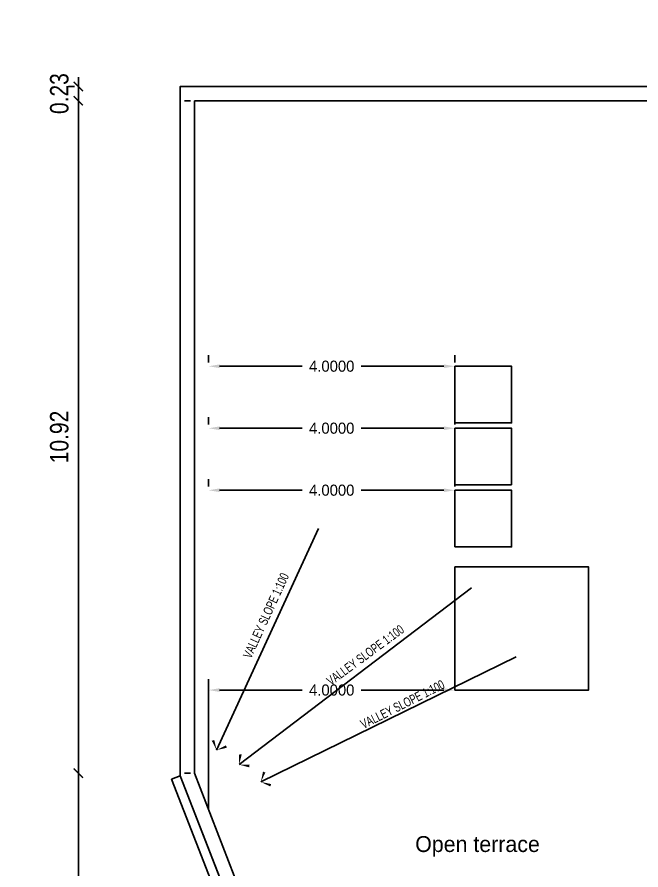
# Model space of a CAD drawing. Header units: metres. Extents: x 1422408 to 2267285, y 4015 to 80428.
# Drawn here: x 2267161.7 to 2267171.82, y 4055.43 to 4069.28 of the extents above; entities that cross this region are included whole.
import ezdxf

# ---------------------------------------------------------------- set-up
doc = ezdxf.new("R2010")
doc.units = ezdxf.units.M
doc.header["$LTSCALE"] = 3.5
doc.header["$MEASUREMENT"] = 0
doc.linetypes.add('DOT2', pattern=[0.125, 0, -0.125])
doc.layers.get('0').update_dxf_attribs({"linetype": 'CONTINUOUS'})
doc.layers.get('DEFPOINTS').update_dxf_attribs({"linetype": 'CONTINUOUS'})
for name, color, linetype in [('BLK_1_FLR_2_ROOF_AREA', 54, 'CONTINUOUS'), ('BLK_1_TERRACESERVICE_UTILITYDISTANCE', 1, 'CONTINUOUS'), ('DIM', 41, 'CONTINUOUS'), ('FURN', 35, 'CONTINUOUS'), ('ID', 3, 'CONTINUOUS'), ('SOLAR_PANEL', 3, 'CONTINUOUS'), ('SOLAR_WATER_HEATER', 1, 'CONTINUOUS'), ('TEXT1', 7, 'CONTINUOUS'), ('WALL', 125, 'CONTINUOUS')]:
    doc.layers.add(name, color=color, linetype=linetype)
doc.styles.add('DM', font='arial.ttf', dxfattribs={"width": 0.7, "height": 200})
doc.styles.add('ID', font='GOTHIC.TTF', dxfattribs={"width": 0.85})
doc.styles.add('J2', font='swissel.ttf', dxfattribs={"height": 4.75})
doc.dimstyles.new('1-100-ID', dxfattribs={"dimtxt": 0.3, "dimasz": 0.15, "dimexe": 0.1, "dimexo": 0.06, "dimgap": 0.15, "dimtad": 1, "dimzin": 3, "dimdsep": 46, "dimtxsty": 'ID', "dimblk": 'ARCHTICK', "dimcen": 0, "dimclrd": 252, "dimclre": 252, "dimclrt": 3, "dimadec": 0, "dimazin": 0, "dimtfac": 1, "dimtix": 1, "dimtmove": 2, "dimatfit": 3, "dimldrblk": 'OPEN90', "dimfxl": 0, "dimtolj": 1, "dimtzin": 0, "dimarcsym": 0})
doc.dimstyles.get("Standard").update_dxf_attribs({"dimtxt": 0.18, "dimasz": 0.18, "dimexe": 0.18, "dimexo": 0.0625, "dimgap": 0.09, "dimtad": 0, "dimtih": 1, "dimtoh": 1, "dimdec": 4, "dimzin": 0, "dimdsep": 46, "dimtxsty": 'Standard', "dimcen": 0.09, "dimadec": 0, "dimazin": 0, "dimtfac": 1, "dimtdec": 4, "dimtofl": 0, "dimtmove": 0, "dimatfit": 3, "dimfxl": 1, "dimtolj": 1, "dimtzin": 0, "dimarcsym": 0})

# ---------------------------------------------------------------- blocks, each defined once
blk = doc.blocks.new('_ArchTick')
at = {"color": 0, "linetype": 'ByBlock', "const_width": 0.15}
blk.add_lwpolyline([(-0.5, -0.5), (0.5, 0.5)], dxfattribs=at)
blk = doc.blocks.new('*D286')
at = {"layer": 'DEFPOINTS', "color": 0, "ltscale": 400, "transparency": 16777216}
for p in [(2267162.69, 4057.003), (2267164.573, 4057.003), (2267172.343, 4052.461)]:
    blk.add_point(p, dxfattribs=at)
at = {"layer": 'ID', "color": 252, "linetype": 'DOT2', "lineweight": -2, "ltscale": 400, "transparency": 16777216}
for p, q in [((2267164.513, 4057.003), (2267162.59, 4057.003)), ((2267172.283, 4052.461), (2267162.59, 4052.461))]:
    blk.add_line(p, q, dxfattribs=at)
at = {"layer": 'ID', "color": 252, "lineweight": -2, "ltscale": 400, "transparency": 16777216}
blk.add_line((2267162.69, 4052.461), (2267162.69, 4057.003), dxfattribs=at)
at = {"layer": 'ID', "color": 252, "lineweight": -2, "ltscale": 400, "transparency": 16777216, "xscale": 0.15, "yscale": 0.15, "zscale": 0.15}
for p, rotation in [((2267162.69, 4057.003), 90), ((2267162.69, 4052.461), 270)]:
    blk.add_blockref('_ArchTick', p, dxfattribs=dict(at, rotation=rotation))
at = {"layer": 'ID', "color": 3, "ltscale": 400, "transparency": 16777216, "insert": (2267162.382, 4054.732), "char_height": 0.3, "attachment_point": 5, "rotation": 90, "style": 'ID'}
blk.add_mtext('\\A1;4.54', dxfattribs=at)
blk = doc.blocks.new('_Open90')
at = {"color": 0, "linetype": 'ByBlock', "lineweight": -2}
for p, q in [((0, 0), (-1, 0)), ((-0.5, 0.5), (0, 0)), ((0, 0), (-0.5, -0.5))]:
    blk.add_line(p, q, dxfattribs=at)
blk = doc.blocks.new('*D287')
at = {"layer": 'DEFPOINTS', "color": 0, "ltscale": 400, "transparency": 16777216}
for p in [(2267162.69, 4067.926), (2267164.573, 4067.926), (2267164.573, 4057.003)]:
    blk.add_point(p, dxfattribs=at)
at = {"layer": 'ID', "color": 252, "linetype": 'DOT2', "lineweight": -2, "ltscale": 400, "transparency": 16777216}
for p, q in [((2267164.513, 4067.926), (2267162.59, 4067.926)), ((2267164.513, 4057.003), (2267162.59, 4057.003))]:
    blk.add_line(p, q, dxfattribs=at)
at = {"layer": 'ID', "color": 252, "lineweight": -2, "ltscale": 400, "transparency": 16777216}
blk.add_line((2267162.69, 4057.003), (2267162.69, 4067.926), dxfattribs=at)
at = {"layer": 'ID', "color": 252, "lineweight": -2, "ltscale": 400, "transparency": 16777216, "xscale": 0.15, "yscale": 0.15, "zscale": 0.15}
for p, rotation in [((2267162.69, 4067.926), 90), ((2267162.69, 4057.003), 270)]:
    blk.add_blockref('_ArchTick', p, dxfattribs=dict(at, rotation=rotation))
at = {"layer": 'ID', "color": 3, "ltscale": 400, "transparency": 16777216, "insert": (2267162.382, 4062.464), "char_height": 0.3, "attachment_point": 5, "rotation": 90, "style": 'ID'}
blk.add_mtext('\\A1;10.92', dxfattribs=at)
blk = doc.blocks.new('*D288')
at = {"layer": 'DEFPOINTS', "color": 0, "ltscale": 400, "transparency": 16777216}
for p in [(2267162.69, 4068.156), (2267170.843, 4068.156), (2267170.843, 4067.926)]:
    blk.add_point(p, dxfattribs=at)
at = {"layer": 'ID', "color": 252, "lineweight": -2, "ltscale": 400, "transparency": 16777216}
for p, q in [((2267162.69, 4068.156), (2267162.69, 4068.306)), ((2267162.69, 4067.926), (2267162.69, 4068.156)), ((2267162.69, 4067.926), (2267162.69, 4067.776))]:
    blk.add_line(p, q, dxfattribs=at)
at = {"layer": 'ID', "color": 252, "linetype": 'DOT2', "lineweight": -2, "ltscale": 400, "transparency": 16777216}
for p, q in [((2267170.783, 4068.156), (2267162.59, 4068.156)), ((2267170.783, 4067.926), (2267162.59, 4067.926))]:
    blk.add_line(p, q, dxfattribs=at)
at = {"layer": 'ID', "color": 252, "lineweight": -2, "ltscale": 400, "transparency": 16777216, "xscale": 0.15, "yscale": 0.15, "zscale": 0.15}
for p, rotation in [((2267162.69, 4068.156), 270), ((2267162.69, 4067.926), 90)]:
    blk.add_blockref('_ArchTick', p, dxfattribs=dict(at, rotation=rotation))
at = {"layer": 'ID', "color": 3, "ltscale": 400, "transparency": 16777216, "insert": (2267162.382, 4068.041), "char_height": 0.3, "attachment_point": 5, "rotation": 90, "style": 'ID'}
blk.add_mtext('\\A1;0.23', dxfattribs=at)
blk = doc.blocks.new('*D299')
at = {"layer": 'DEFPOINTS', "color": 0, "ltscale": 400, "transparency": 16777216}
for p in [(2267172.343, 4072.064), (2267164.573, 4069.499), (2267172.343, 4067.706)]:
    blk.add_point(p, dxfattribs=at)
at = {"layer": 'ID', "color": 252, "linetype": 'DOT2', "lineweight": -2, "ltscale": 400, "transparency": 16777216}
for p, q in [((2267164.573, 4069.559), (2267164.573, 4072.164)), ((2267172.343, 4067.766), (2267172.343, 4072.164))]:
    blk.add_line(p, q, dxfattribs=at)
at = {"layer": 'ID', "color": 252, "lineweight": -2, "ltscale": 400, "transparency": 16777216}
blk.add_line((2267164.573, 4072.064), (2267172.343, 4072.064), dxfattribs=at)
at = {"layer": 'ID', "color": 252, "lineweight": -2, "ltscale": 400, "transparency": 16777216, "xscale": 0.15, "yscale": 0.15, "zscale": 0.15, "rotation": 180}
blk.add_blockref('_ArchTick', (2267164.573, 4072.064), dxfattribs=at)
at = {"layer": 'ID', "color": 252, "lineweight": -2, "ltscale": 400, "transparency": 16777216, "xscale": 0.15, "yscale": 0.15, "zscale": 0.15}
blk.add_blockref('_ArchTick', (2267172.343, 4072.064), dxfattribs=at)
at = {"layer": 'ID', "color": 3, "ltscale": 400, "transparency": 16777216, "insert": (2267168.458, 4072.367), "char_height": 0.3, "attachment_point": 5, "style": 'ID'}
blk.add_mtext('\\A1;7.77', dxfattribs=at)
blk = doc.blocks.new('ARROW2')
at = {"layer": 'FURN'}
for points in [[(0, 0, 0, 1.41, 0), (-3.98, 3.98, 1.41, 1.41, 0)], [(0, 0, 0, 1.41, 0), (3.98, 3.98, 1.41, 1.41, 0)]]:
    blk.add_lwpolyline(points, format="xyseb", dxfattribs=at)
blk = doc.blocks.new('*D171')
at = {"layer": 'DEFPOINTS', "color": 0, "ltscale": 400, "transparency": 16777216}
for p in [(2267162.69, 4068.156), (2267161.322, 4052.231), (2267162.69, 4052.231)]:
    blk.add_point(p, dxfattribs=at)
at = {"layer": 'ID', "color": 252, "linetype": 'DOT2', "lineweight": -2, "ltscale": 400, "transparency": 16777216}
for p, q in [((2267162.63, 4068.156), (2267161.222, 4068.156)), ((2267162.63, 4052.231), (2267161.222, 4052.231))]:
    blk.add_line(p, q, dxfattribs=at)
at = {"layer": 'ID', "color": 252, "lineweight": -2, "ltscale": 400, "transparency": 16777216}
blk.add_line((2267161.322, 4068.156), (2267161.322, 4052.231), dxfattribs=at)
at = {"layer": 'ID', "color": 252, "lineweight": -2, "ltscale": 400, "transparency": 16777216, "xscale": 0.15, "yscale": 0.15, "zscale": 0.15}
for p, rotation in [((2267161.322, 4068.156), 90), ((2267161.322, 4052.231), 270)]:
    blk.add_blockref('_ArchTick', p, dxfattribs=dict(at, rotation=rotation))
at = {"layer": 'ID', "color": 3, "ltscale": 400, "transparency": 16777216, "insert": (2267161.014, 4060.194), "char_height": 0.3, "attachment_point": 5, "rotation": 90, "style": 'ID'}
blk.add_mtext('\\A1;15.93', dxfattribs=at)
blk = doc.blocks.new('*D306')
at = {"layer": 'DEFPOINTS', "color": 0, "transparency": 16777216}
for p in [(2267164.803, 4063.613), (2267164.803, 4063.613), (2267168.803, 4063.613)]:
    blk.add_point(p, dxfattribs=at)
at = {"layer": 'SOLAR_WATER_HEATER', "color": 0, "lineweight": -2, "transparency": 16777216}
for p, q in [((2267164.803, 4063.675), (2267164.803, 4063.793)), ((2267168.803, 4063.675), (2267168.803, 4063.793)), ((2267164.983, 4063.613), (2267166.323, 4063.613)), ((2267168.623, 4063.613), (2267167.283, 4063.613))]:
    blk.add_line(p, q, dxfattribs=at)
at = {"layer": 'SOLAR_WATER_HEATER', "color": 0, "transparency": 16777216}
for points in [[(2267164.983, 4063.643), (2267164.983, 4063.583), (2267164.803, 4063.613)], [(2267168.623, 4063.643), (2267168.623, 4063.583), (2267168.803, 4063.613)]]:
    blk.add_solid(points, dxfattribs=at)
at = {"layer": 'SOLAR_WATER_HEATER', "color": 0, "transparency": 16777216, "insert": (2267166.803, 4063.613), "char_height": 0.18, "attachment_point": 5}
blk.add_mtext('\\A1;4.0000', dxfattribs=at)
blk = doc.blocks.new('*D307')
at = {"layer": 'DEFPOINTS', "color": 0, "transparency": 16777216}
for p in [(2267164.803, 4062.606), (2267164.803, 4062.606), (2267168.803, 4062.606)]:
    blk.add_point(p, dxfattribs=at)
at = {"layer": 'SOLAR_WATER_HEATER', "color": 0, "lineweight": -2, "transparency": 16777216}
for p, q in [((2267164.803, 4062.668), (2267164.803, 4062.786)), ((2267168.803, 4062.668), (2267168.803, 4062.786)), ((2267164.983, 4062.606), (2267166.323, 4062.606)), ((2267168.623, 4062.606), (2267167.283, 4062.606))]:
    blk.add_line(p, q, dxfattribs=at)
at = {"layer": 'SOLAR_WATER_HEATER', "color": 0, "transparency": 16777216}
for points in [[(2267164.983, 4062.636), (2267164.983, 4062.576), (2267164.803, 4062.606)], [(2267168.623, 4062.636), (2267168.623, 4062.576), (2267168.803, 4062.606)]]:
    blk.add_solid(points, dxfattribs=at)
at = {"layer": 'SOLAR_WATER_HEATER', "color": 0, "transparency": 16777216, "insert": (2267166.803, 4062.606), "char_height": 0.18, "attachment_point": 5}
blk.add_mtext('\\A1;4.0000', dxfattribs=at)
blk = doc.blocks.new('*D308')
at = {"layer": 'DEFPOINTS', "color": 0, "transparency": 16777216}
for p in [(2267164.803, 4061.599), (2267164.803, 4061.599), (2267168.803, 4061.599)]:
    blk.add_point(p, dxfattribs=at)
at = {"layer": 'SOLAR_WATER_HEATER', "color": 0, "lineweight": -2, "transparency": 16777216}
for p, q in [((2267164.803, 4061.662), (2267164.803, 4061.779)), ((2267168.803, 4061.662), (2267168.803, 4061.779)), ((2267164.983, 4061.599), (2267166.323, 4061.599)), ((2267168.623, 4061.599), (2267167.283, 4061.599))]:
    blk.add_line(p, q, dxfattribs=at)
at = {"layer": 'SOLAR_WATER_HEATER', "color": 0, "transparency": 16777216}
for points in [[(2267164.983, 4061.629), (2267164.983, 4061.569), (2267164.803, 4061.599)], [(2267168.623, 4061.629), (2267168.623, 4061.569), (2267168.803, 4061.599)]]:
    blk.add_solid(points, dxfattribs=at)
at = {"layer": 'SOLAR_WATER_HEATER', "color": 0, "transparency": 16777216, "insert": (2267166.803, 4061.599), "char_height": 0.18, "attachment_point": 5}
blk.add_mtext('\\A1;4.0000', dxfattribs=at)
blk = doc.blocks.new('*D361')
at = {"layer": 'BLK_1_TERRACESERVICE_UTILITYDISTANCE', "color": 0, "lineweight": -2, "transparency": 16777216}
for p, q in [((2267164.803, 4056.415), (2267164.803, 4058.533)), ((2267168.803, 4058.415), (2267168.803, 4058.533)), ((2267164.983, 4058.353), (2267166.323, 4058.353)), ((2267168.623, 4058.353), (2267167.283, 4058.353))]:
    blk.add_line(p, q, dxfattribs=at)
at = {"layer": 'BLK_1_TERRACESERVICE_UTILITYDISTANCE', "color": 0, "transparency": 16777216}
for points in [[(2267164.983, 4058.383), (2267164.983, 4058.323), (2267164.803, 4058.353)], [(2267168.623, 4058.383), (2267168.623, 4058.323), (2267168.803, 4058.353)]]:
    blk.add_solid(points, dxfattribs=at)
at = {"layer": 'DEFPOINTS', "color": 0, "transparency": 16777216}
for p in [(2267164.803, 4058.353), (2267168.803, 4058.353), (2267164.803, 4056.353)]:
    blk.add_point(p, dxfattribs=at)
at = {"layer": 'BLK_1_TERRACESERVICE_UTILITYDISTANCE', "color": 0, "transparency": 16777216, "insert": (2267166.803, 4058.353), "char_height": 0.18, "attachment_point": 5}
blk.add_mtext('\\A1;4.0000', dxfattribs=at)
blk = doc.blocks.new('*D378')
at = {"layer": 'DEFPOINTS', "color": 0, "ltscale": 400, "transparency": 16777216}
for p in [(2267172.343, 4072.064), (2267164.573, 4069.499), (2267172.343, 4067.706)]:
    blk.add_point(p, dxfattribs=at)
at = {"layer": 'ID', "color": 252, "linetype": 'DOT2', "lineweight": -2, "ltscale": 400, "transparency": 16777216}
for p, q in [((2267164.573, 4069.559), (2267164.573, 4072.164)), ((2267172.343, 4067.766), (2267172.343, 4072.164))]:
    blk.add_line(p, q, dxfattribs=at)
at = {"layer": 'ID', "color": 252, "lineweight": -2, "ltscale": 400, "transparency": 16777216}
blk.add_line((2267164.573, 4072.064), (2267172.343, 4072.064), dxfattribs=at)
at = {"layer": 'ID', "color": 252, "lineweight": -2, "ltscale": 400, "transparency": 16777216, "xscale": 0.15, "yscale": 0.15, "zscale": 0.15, "rotation": 180}
blk.add_blockref('_ArchTick', (2267164.573, 4072.064), dxfattribs=at)
at = {"layer": 'ID', "color": 252, "lineweight": -2, "ltscale": 400, "transparency": 16777216, "xscale": 0.15, "yscale": 0.15, "zscale": 0.15}
blk.add_blockref('_ArchTick', (2267172.343, 4072.064), dxfattribs=at)
at = {"layer": 'ID', "color": 3, "ltscale": 400, "transparency": 16777216, "insert": (2267168.458, 4072.368), "char_height": 0.3, "attachment_point": 5, "style": 'ID'}
blk.add_mtext('\\A1;7.77', dxfattribs=at)

msp = doc.modelspace()

# ---------------------------------------------------------------- linework, layer by layer
at = {"layer": 'BLK_1_FLR_2_ROOF_AREA'}
msp.add_lwpolyline([(2267172.34292, 4036.75644), (2267198.36356, 4036.75644), (2267198.36356, 4044.83112), (2267194.5414, 4054.71144), (2267189.34292, 4054.71144), (2267189.34859, 4068.15644), (2267164.34292, 4068.15644), (2267164.34292, 4056.95973), (2267166.18373, 4052.23144), (2267172.34292, 4052.23144)], close=True, dxfattribs=at)
at = {"layer": 'DIM', "color": 8}
for p, q in [((2267166.58783, 4060.98018), (2267164.93521, 4057.37799)), ((2267169.07077, 4060.01554), (2267165.2991, 4057.14214)), ((2267169.79759, 4058.89276), (2267165.6526, 4056.86188))]:
    msp.add_line(p, q, dxfattribs=at)
at = {"layer": 'SOLAR_PANEL', "color": 3}
msp.add_lwpolyline([(2267168.80292, 4058.35287), (2267170.9719, 4058.35287), (2267170.9719, 4060.35287), (2267168.80292, 4060.35287)], close=True, dxfattribs=at)
at = {"layer": 'SOLAR_WATER_HEATER', "color": 1}
for points in [[(2267168.80292, 4062.69258), (2267169.72292, 4062.69258), (2267169.72292, 4063.61258), (2267168.80292, 4063.61258)], [(2267169.72292, 4061.68584), (2267168.80292, 4061.68584), (2267168.80292, 4062.60584), (2267169.72292, 4062.60584)], [(2267168.80292, 4060.67909), (2267169.72292, 4060.67909), (2267169.72292, 4061.59909), (2267168.80292, 4061.59909)]]:
    msp.add_lwpolyline(points, close=True, dxfattribs=at)
at = {"layer": 'WALL', "color": 251, "ltscale": 400}
for p, q in [((2267164.34292, 4068.15612), (2267164.34292, 4056.95941)), ((2267180.95792, 4068.15612), (2267164.34292, 4068.15612)), ((2267164.57292, 4067.92612), (2267164.57292, 4057.0026)), ((2267180.95792, 4067.92612), (2267164.57292, 4067.92612)), ((2267164.34292, 4056.95941), (2267166.18373, 4052.23112)), ((2267164.57292, 4057.0026), (2267166.341, 4052.46112))]:
    msp.add_line(p, q, dxfattribs=at)
msp.add_lwpolyline([(2267164.34292, 4056.95941), (2267164.20314, 4056.90499), (2267166.08116, 4052.08112), (2267172.34292, 4052.08112)], dxfattribs=at)

# ---------------------------------------------------------------- block references
at = {"layer": 'DIM', "yscale": 0.0299999999990728, "zscale": 0.03}
for p, xscale, rotation in [((2267164.93521, 4057.37799), 0.0299999999974899, 335.3551817507477), ((2267165.2991, 4057.14214), 0.0299999999947553, 307.3015450394505), ((2267165.6526, 4056.86188), 0.0300000000075317, 296.1029777014024)]:
    msp.add_blockref('ARROW2', p, dxfattribs=dict(at, xscale=xscale, rotation=rotation))

# ---------------------------------------------------------------- texts
at = {"layer": 'DIM', "style": 'DM', "width": 0.7}
for rotation, p in [(65.355188, (2267165.49317, 4058.85358)), (36.324823, (2267166.79131, 4058.4195)), (26.784094, (2267167.31963, 4057.71965))]:
    msp.add_text('VALLEY SLOPE 1:100', height=0.15, rotation=rotation, dxfattribs=at).set_placement(p)
at = {"layer": 'TEXT1', "style": 'J2', "width": 0.96}
msp.add_text('Open terrace', height=0.2584592, dxfattribs=at).set_placement((2267168.15837, 4055.72343))

# ---------------------------------------------------------------- dimensions: what is measured, and where the dimension line sits
at = {"layer": 'BLK_1_TERRACESERVICE_UTILITYDISTANCE', "color": 3}
dim = msp.add_linear_dim(base=(2267164.80292, 4058.35287), p1=(2267168.80292, 4058.35287), p2=(2267164.80292, 4056.35287), dimstyle='Standard', override={"dimscale": 1}, dxfattribs=at)
dim.commit()
dim.dimension.update_dxf_attribs({"geometry": '*D361', "text_midpoint": (2267166.80292, 4058.35287)})
at = {"layer": 'ID', "ltscale": 400}
for base, p1, p2, angle, picture, middle in [((2267172.34292, 4072.06399), (2267164.57292, 4069.499), (2267172.34292, 4067.70644), 180, '*D378', (2267168.45792, 4072.36776)), ((2267172.34292, 4072.06367), (2267164.57292, 4069.49869), (2267172.34292, 4067.70612), 180, '*D299', (2267168.45792, 4072.36744)), ((2267162.68955, 4068.15612), (2267170.84292, 4067.92612), (2267170.84292, 4068.15612), 270, '*D288', (2267162.382, 4068.04112)), ((2267161.3218762041, 4052.2311231764), (2267162.6895465981, 4068.1561231764), (2267162.6895465981, 4052.2311231764), 90, '*D171', (2267161.0143303159, 4060.1936231757)), ((2267162.68955, 4067.92612), (2267164.57292, 4057.0026), (2267164.57292, 4067.92612), 270, '*D287', (2267162.382, 4062.46436)), ((2267162.68955, 4057.0026), (2267172.34292, 4052.46112), (2267164.57292, 4057.0026), 270, '*D286', (2267162.382, 4054.73186))]:
    dim = msp.add_linear_dim(base=base, p1=p1, p2=p2, angle=angle, dimstyle='1-100-ID', dxfattribs=at)
    dim.commit()
    dim.dimension.update_dxf_attribs({"geometry": picture, "text_midpoint": middle})
at = {"layer": 'SOLAR_WATER_HEATER'}
for base, p1, p2, picture, middle in [((2267164.80292, 4063.61258), (2267168.80292, 4063.61258), (2267164.80292, 4063.61258), '*D306', (2267166.80292, 4063.61258)), ((2267164.80292, 4062.60584), (2267168.80292, 4062.60584), (2267164.80292, 4062.60584), '*D307', (2267166.80292, 4062.60584)), ((2267164.80292, 4061.59909), (2267168.80292, 4061.59909), (2267164.80292, 4061.59909), '*D308', (2267166.80292, 4061.59909))]:
    dim = msp.add_linear_dim(base=base, p1=p1, p2=p2, dimstyle='Standard', override={"dimscale": 1}, dxfattribs=at)
    dim.commit()
    dim.dimension.update_dxf_attribs({"geometry": picture, "text_midpoint": middle})

doc.saveas('drawing.dxf')
